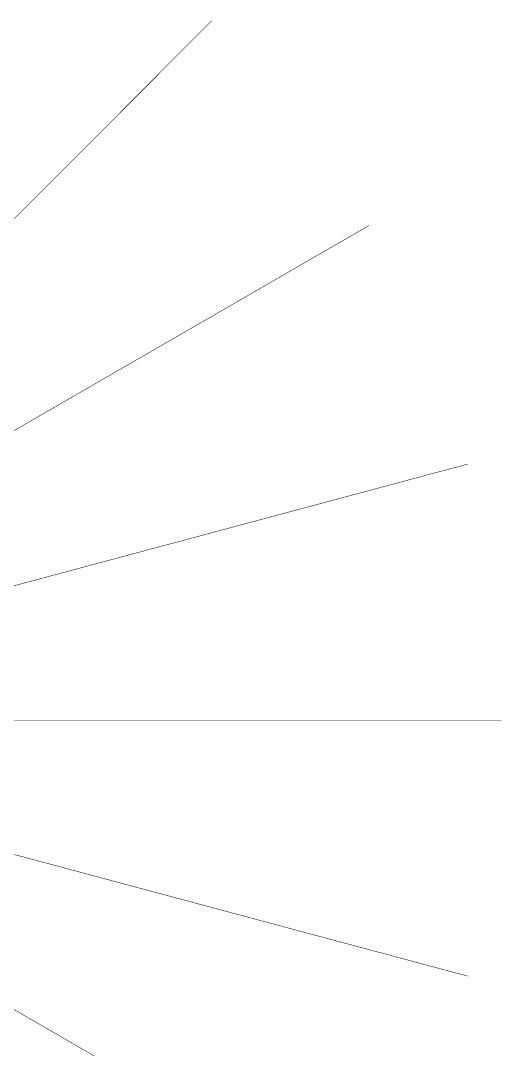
# Model space of a CAD drawing. Extents: x -51 to 51, y -51 to 51.
# Drawn here: x 26.1 to 50.8, y -16.9 to 35.9 of the extents above; entities that cross this region are included whole.
import ezdxf

# ---------------------------------------------------------------- set-up
doc = ezdxf.new("R2010")
doc.units = 0
doc.layers.add('49', color=251, linetype='CONTINUOUS')

msp = doc.modelspace()

# ---------------------------------------------------------------- linework, layer by layer
at = {"layer": '49', "const_width": 0.0254}
for points in [[(35.921, 35.921), (-35.921, -35.921)], [(43.9941, -25.4), (-43.9941, 25.4)], [(43.9941, 25.4), (-43.9941, -25.4)], [(49.069, -13.148), (-49.069, 13.148)], [(49.069, 13.148), (-49.069, -13.148)], [(50.8, 0), (-50.8, 0)]]:
    msp.add_lwpolyline(points, dxfattribs=at)
at = {"layer": '49', "const_width": 0.0127}
for points in [[(35.9255, 35.9165, 1), (35.9165, 35.9255)], [(43.9973, 25.3945, 1), (43.9909, 25.4055)], [(49.0707, 13.1419, 1), (49.0674, 13.1541)], [(50.8, -0.0064, 1), (50.8, 0.0064)], [(49.0674, -13.1541, 1), (49.0707, -13.1419)]]:
    msp.add_lwpolyline(points, format="xyb", dxfattribs=at)

doc.saveas('drawing.dxf')
